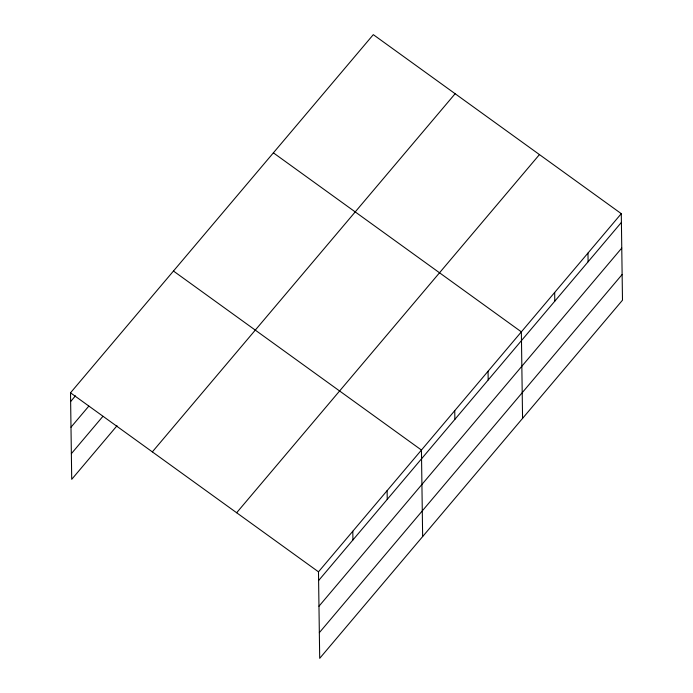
<?xml version="1.0" encoding="UTF-8"?>
<svg xmlns="http://www.w3.org/2000/svg" width="693" height="693" viewBox="0 0 693 693"><rect width="100%" height="100%" fill="white"/><g stroke="black" fill="none" stroke-linecap="round" stroke-linejoin="round"><path stroke-width="1.04" d="M117.013 425.753L71.717 479.339L70.513 392.81L373.302 34.65L621.283 213.661L622.487 300.19L319.698 658.35L318.485 571.829L621.283 213.661M70.634 401.542L75.433 395.859M70.989 427.209L88.834 406.107M71.362 453.664L102.928 416.32M152.339 451.888L455.136 93.728M236.651 512.751L539.449 154.591M318.607 580.552L621.404 222.392M318.971 606.228L621.76 248.068M319.334 632.674L622.132 274.515M273.38 152.841L521.361 331.86L522.565 418.381M173.458 271.041L421.439 450.052L422.643 536.573M70.513 392.81L318.485 571.829M587.976 253.066L588.097 261.789M554.669 292.463L554.79 301.186M488.054 371.257L488.175 379.981M454.747 410.654L454.868 419.378M387.118 490.644L387.24 499.376M352.806 531.236L352.928 539.96"/></g></svg>
